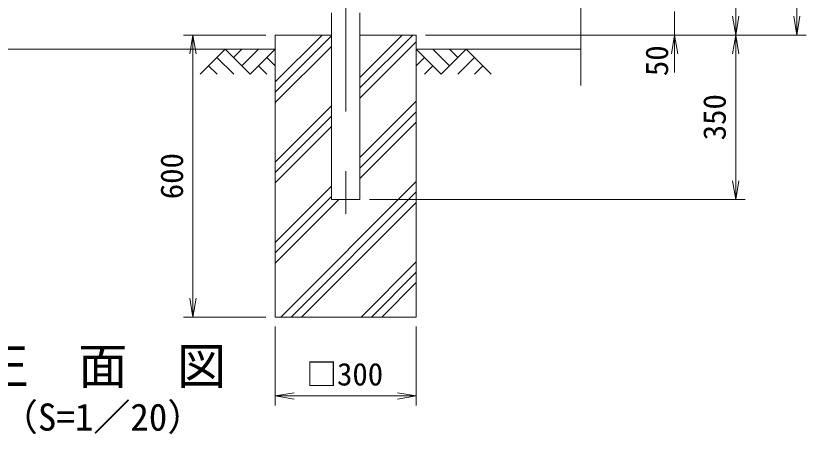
# Model space of a CAD drawing. Units: millimetres, scale not verified. Extents: x -4200 to 4200, y -2970 to 2970.
# Drawn here: x -2247 to -564, y -1658 to -768 of the extents above; entities that cross this region are included whole.
import ezdxf
from ezdxf.enums import TextEntityAlignment as Align

# ---------------------------------------------------------------- set-up
doc = ezdxf.new("R2010")
doc.units = ezdxf.units.MM
doc.header["$LTSCALE"] = 20
doc.linetypes.add('USER1', pattern=[50.8, 31.75, -6.35, 6.35, -6.35])
for name, color, linetype, lineweight in [('0-2_D-TTL-TXT', 7, 'Continuous', 18), ('0-3_D-STR4', 7, 'Continuous', 9), ('0-4_D-BMK', 2, 'USER1', 13), ('0-5_D-STR1', 1, 'Continuous', 18), ('0-6_D-BGD', 7, 'Continuous', 9), ('0-7_D-DCR-HCH', 7, 'Continuous', 9), ('0-9_D-STR-DIM', 7, 'Continuous', 9), ('0-A_0', 7, 'Continuous', 9)]:
    doc.layers.add(name, color=color, linetype=linetype, lineweight=lineweight)
doc.styles.add('ＭＳ ゴシック', font='')
doc.styles.get('ＭＳ ゴシック').set_extended_font_data('MS Gothic')

# ---------------------------------------------------------------- blocks, each defined once
blk = doc.blocks.new('_Open')
at = {"layer": '0-A_0'}
blk.add_line((-20, 3.33), (0, 0), dxfattribs=at)
blk.add_lwpolyline([(-20, -3.33), (0, 0), (-20, 0)], dxfattribs=at)

msp = doc.modelspace()

# ---------------------------------------------------------------- linework, layer by layer
at = {"layer": '0-3_D-STR4'}
for p, q in [((-1694.32, -808.63), (-1694.32, -1408.63)), ((-1574.57, -808.63), (-1694.32, -808.63)), ((-1394.32, -808.63), (-1514.07, -808.63)), ((-1394.32, -808.63), (-1394.32, -1408.63)), ((-1394.32, -1408.63), (-1694.32, -1408.63))]:
    msp.add_line(p, q, dxfattribs=at)
at = {"layer": '0-4_D-BMK'}
msp.add_line((-1544.32, 1695.52), (-1544.32, -1188.63), dxfattribs=at)
at = {"layer": '0-5_D-STR1'}
for p, q in [((-1574.57, -761.63), (-1574.57, -1158.63)), ((-1514.07, -761.63), (-1514.07, -1158.63)), ((-1574.57, -1158.63), (-1514.07, -1158.63))]:
    msp.add_line(p, q, dxfattribs=at)
at = {"layer": '0-6_D-BGD'}
for p, q in [((-1694.32, -838.63), (-2429.32, -838.63)), ((-1044.32, -838.63), (-1394.32, -838.63))]:
    msp.add_line(p, q, dxfattribs=at)
at = {"layer": '0-7_D-DCR-HCH'}
for p, q in [((-1694.32, -908.23), (-1594.72, -808.63)), ((-1694.32, -930.33), (-1574.57, -810.58)), ((-1514.07, -920.79), (-1401.92, -808.63)), ((-1514.07, -898.69), (-1424.01, -808.63)), ((-1514.07, -942.89), (-1394.32, -823.14)), ((-1800.75, -838.63), (-1853.96, -891.84)), ((-1800.75, -838.63), (-1747.53, -891.84)), ((-1783.01, -856.37), (-1765.27, -838.63)), ((-1765.27, -874.11), (-1729.8, -838.63)), ((-1747.53, -891.84), (-1694.32, -838.63)), ((-1694.32, -952.43), (-1574.57, -832.68)), ((-1341.11, -891.84), (-1394.32, -838.63)), ((-1323.37, -874.11), (-1358.85, -838.63)), ((-1287.9, -838.63), (-1341.11, -891.84)), ((-1305.54, -856.46), (-1323.37, -838.63)), ((-1287.9, -838.63), (-1234.69, -891.84)), ((-1818.48, -856.37), (-1782.85, -891.84)), ((-1712.06, -856.37), (-1694.32, -874.03)), ((-1376.58, -856.37), (-1394.32, -874.03)), ((-1270.16, -856.37), (-1305.8, -891.84)), ((-1836.22, -874.11), (-1818.4, -891.84)), ((-1729.8, -874.11), (-1711.98, -891.84)), ((-1358.85, -874.11), (-1376.67, -891.84)), ((-1252.42, -874.11), (-1270.24, -891.84)), ((-1514.07, -1069.4), (-1394.32, -949.65)), ((-1694.32, -1078.94), (-1574.57, -959.19)), ((-1514.07, -1091.5), (-1394.32, -971.75)), ((-1694.32, -1101.04), (-1574.57, -981.29)), ((-1694.32, -1123.14), (-1574.57, -1003.39)), ((-1514.07, -1113.59), (-1394.32, -993.84)), ((-1682.6, -1408.63), (-1394.32, -1120.36)), ((-1694.32, -1249.65), (-1574.57, -1129.9)), ((-1660.5, -1408.63), (-1394.32, -1142.46)), ((-1694.32, -1271.75), (-1574.57, -1152)), ((-1694.32, -1293.84), (-1559.11, -1158.63)), ((-1638.4, -1408.63), (-1394.32, -1164.55)), ((-1511.89, -1408.63), (-1394.32, -1291.07)), ((-1489.79, -1408.63), (-1394.32, -1313.17)), ((-1467.69, -1408.63), (-1394.32, -1335.26))]:
    msp.add_line(p, q, dxfattribs=at)
at = {"layer": '0-9_D-STR-DIM'}
for p, q in [((-584.32, 1615.37), (-584.32, -768.63)), ((-714.32, 1151.37), (-714.32, -768.63)), ((-1044.32, 144.29), (-1044.32, -915.94)), ((-844.32, -758.63), (-844.32, -808.63)), ((-1714.32, -808.63), (-1889.54, -808.63)), ((-1374.32, -808.63), (-824.32, -808.63)), ((-1374.32, -808.63), (-694.32, -808.63)), ((-1374.32, -808.63), (-564.32, -808.63)), ((-1354.32, -808.63), (-694.32, -808.63)), ((-1869.54, -848.63), (-1869.54, -1368.63)), ((-844.32, -848.63), (-844.32, -888.63)), ((-714.32, -848.63), (-714.32, -1118.63)), ((-1494.07, -1158.63), (-694.32, -1158.63)), ((-1714.32, -1408.63), (-1889.54, -1408.63)), ((-1694.32, -1428.63), (-1694.32, -1596.33)), ((-1394.32, -1428.63), (-1394.32, -1596.33)), ((-1654.32, -1576.33), (-1434.32, -1576.33))]:
    msp.add_line(p, q, dxfattribs=at)

# ---------------------------------------------------------------- block references
at = {"layer": '0-9_D-STR-DIM', "xscale": 2, "yscale": 2}
for p, rotation in [((-714.32, -808.63), 270), ((-584.32, -808.63), 270), ((-1869.54, -808.63), 90), ((-844.32, -808.63), 90), ((-714.32, -808.63), 90), ((-714.32, -1158.63), 270), ((-1869.54, -1408.63), 270), ((-1694.32, -1576.33), 180)]:
    msp.add_blockref('_Open', p, dxfattribs=dict(at, rotation=rotation))
msp.add_blockref('_Open', (-1394.32, -1576.33), dxfattribs=at)

# ---------------------------------------------------------------- texts
at = {"layer": '0-2_D-TTL-TXT', "style": 'ＭＳ ゴシック'}
for s, height, p in [('正\u3000面\u3000図', 76.98, (-2323.83, -1574.26)), ('（S=1／20）', 57.77, (-2278.35, -1667.45))]:
    msp.add_text(s, height=height, dxfattribs=at).set_placement(p, align=Align.BOTTOM_LEFT)
at = {"layer": '0-9_D-STR-DIM', "style": 'ＭＳ ゴシック'}
for s, p in [('50', (-843.79, -896.01)), ('350', (-721.07, -1032.51)), ('600', (-1876.29, -1157.88))]:
    msp.add_text(s, height=48.09, rotation=90, dxfattribs=at).set_placement(p, align=Align.BOTTOM_LEFT)
msp.add_text('□300', height=48.09, dxfattribs=at).set_placement((-1628.47, -1568.57), align=Align.BOTTOM_LEFT)

doc.saveas('drawing.dxf')
